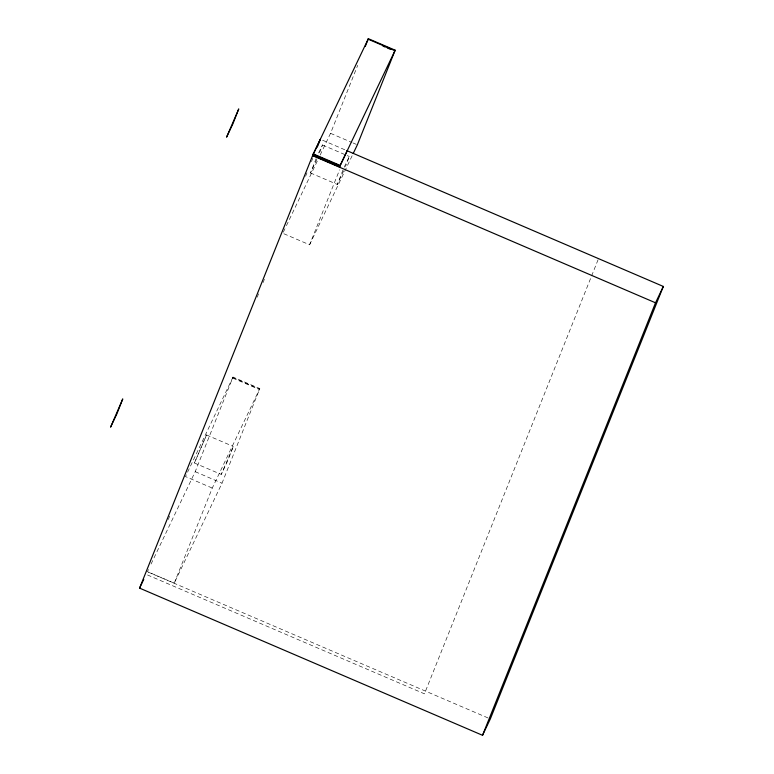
<?xml version="1.0" encoding="UTF-8"?>
<svg xmlns="http://www.w3.org/2000/svg" width="774" height="774" viewBox="0 0 774 774"><rect width="100%" height="100%" fill="white"/><g stroke="black" fill="none" stroke-linecap="round" stroke-linejoin="round"><path stroke-width="0.58" stroke-dasharray="3.87 2.9" d="M194.448 462.92L206.552 434.872L194.458 463.026L221.258 474.423L227.682 460.82L233.361 446.375L221.258 474.423M316.866 159.328L310.451 173.047L316.131 158.602M318.578 153L322.545 144.883L318.665 155.081M343.675 170.831L337.251 184.551L342.94 170.106M344.188 167.223L349.355 156.396L345.475 166.594M168.297 519.509L169.641 516.142M257.22 297.187L258.564 293.82M263.054 282.616L264.398 279.25M305.585 176.288L306.959 172.854M311.419 161.708L312.773 158.302M151.065 564.053L195.203 471.685L233.013 377.073L259.822 388.577L222.012 483.199L174.237 583.161L147.437 571.657L148.473 569.49M320.165 155.052L330.556 133.312L357.723 65.306M174.237 583.161L212.279 488.065L259.822 388.577M283.855 233.748L309.59 244.787L339.583 169.806M598.07 259.754L424.442 693.823L147.418 574.937M283.303 232.2L285.896 226.763M286.419 225.679L318.095 159.396M233.013 377.073L185.47 476.561L212.279 488.065M309.59 244.787L352.683 154.597M330.556 133.312L351.996 142.522M353.07 142.977L356.292 144.361M322.603 140.229L345.872 150.214M322.545 144.999L346.142 155.129M347.216 155.584L349.355 156.503M310.442 172.931L337.251 184.435M232.78 377.548L259.59 389.051M232.626 378.041L259.435 389.545M206.561 434.988L233.361 446.492M195.203 471.685L222.012 483.199M148.502 572.238L488.113 717.982"/><path stroke-width="1.16" d="M346.984 150.688L663.328 286.448L490.329 718.94L482.531 735.3L139.591 588.124L313.093 154.365L368.356 38.7L395.166 50.204L357.356 144.815L353.205 153.513M317.243 147.128L320.388 139.272L312.58 155.642L655.52 302.808L663.328 286.448M365.299 46.353L368.356 38.7M395.166 50.204L339.389 167.145L347.197 150.785M482.531 735.3L655.52 302.808M139.591 588.124L143.751 579.397M368.134 39.174L394.943 50.678M382.985 46.111L385.133 47.03M387.281 47.949L390.493 49.333M313.315 153.9L340.125 165.404M313.093 154.365L339.902 165.868M312.706 155.332L339.515 166.836M110.672 426.967L116.903 413.819L122.756 398.92L110.672 426.967M226.666 136.979L232.897 123.83L238.75 108.931L226.666 136.979"/></g></svg>
